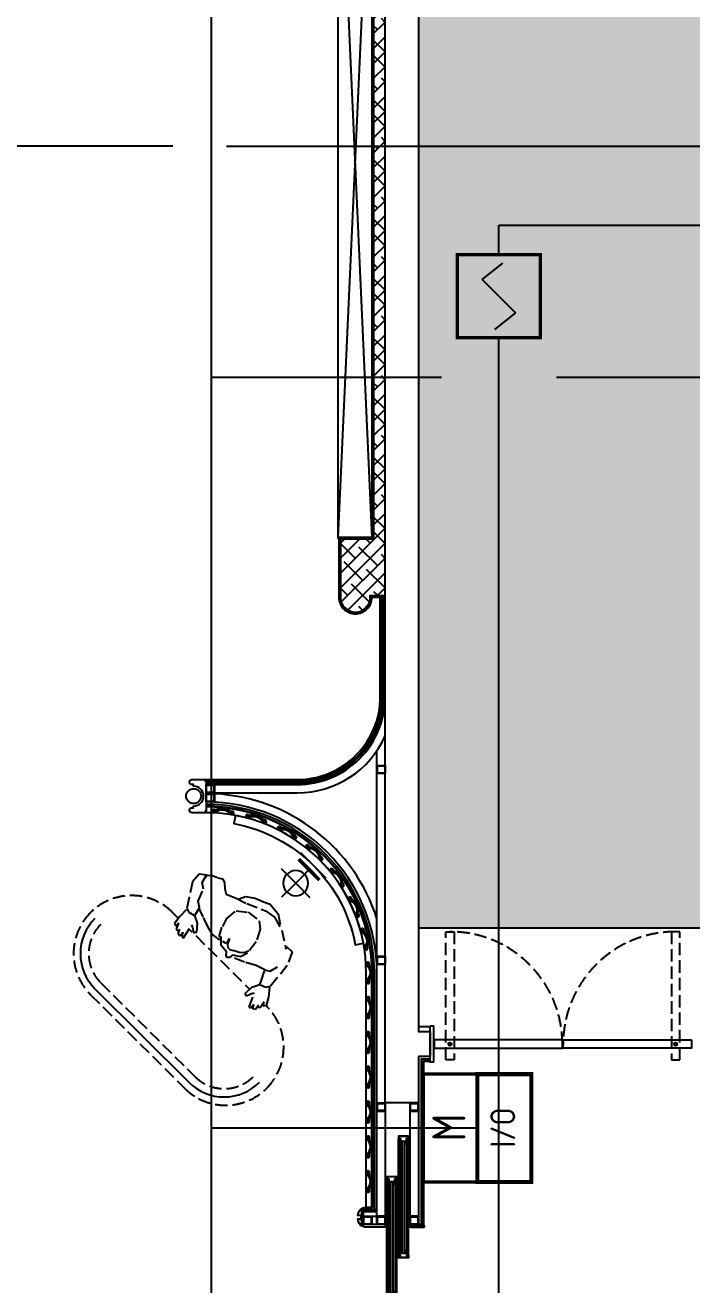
# Model space of a CAD drawing. Extents: x -284868 to 304789, y -137694 to 137894.
# Drawn here: x 198018 to 202035, y -96536 to -88938 of the extents above; entities that cross this region are included whole.
import ezdxf
from ezdxf.enums import TextEntityAlignment as Align

# ---------------------------------------------------------------- set-up
doc = ezdxf.new("R2010")
doc.units = 0
doc.set_wipeout_variables(frame=1)
doc.linetypes.add('DASH', pattern=[0.35, 0.25, -0.1])
doc.layers.get('0').update_dxf_attribs({"linetype": 'CONTINUOUS'})
for name, color, linetype in [('0-墙', 4, 'CONTINUOUS'), ('0-非设计区域', 251, 'CONTINUOUS'), ('E-FIRE-CIRC', 120, 'CONTINUOUS'), ('E-FIRE-EQPM', 3, 'CONTINUOUS'), ('EQUIP-消防', 3, 'CONTINUOUS'), ('P-完成面', 42, 'CONTINUOUS'), ('P-平面家具', 3, 'CONTINUOUS'), ('P-门扇', 6, 'CONTINUOUS'), ('WIRE-消防电源', 2, 'TG_D'), ('WIRE-照明', 130, 'CONTINUOUS')]:
    doc.layers.add(name, color=color, linetype=linetype)
doc.styles.add('_TEL_ATTDEF', font='GBENOR', dxfattribs={"width": 0.8, "height": 3, "bigfont": 'GBCBIG'})
doc.styles.get("Standard").update_dxf_attribs({"font": 'GBENOR', "bigfont": 'GBCBIG'})
doc.styles.add('TG_LINETYPE', font='SIMPLEX', dxfattribs={"width": 0.8, "height": 3, "bigfont": 'HZTXT'})
doc.linetypes.add('FENCELINE2', pattern='A,6.35,-2.54,[132,ltypeshp.shx,S=2.54,R=0,X=-2.54,Y=0],-2.54,25.4', length=36.83)
doc.linetypes.add('TG_D', pattern='A,2,-0.3,["D",TG_LINETYPE,S=0.1,R=0,X=-0.23,Y=-0.15],0', length=2.3)

# ---------------------------------------------------------------- blocks, each defined once
blk = doc.blocks.new('A$C55830984')
at = {"layer": 'P-完成面', "color": 251}
for points in [[(-50, 50), (0, 50), (0, 0), (-50, 0)], [(-47, 47), (-3, 47), (-3, 3), (-47, 3)]]:
    blk.add_lwpolyline(points, close=True, dxfattribs=at)
blk = doc.blocks.new('A$Cdc63680e')
at = {"layer": 'P-完成面', "ltscale": 3}
h = blk.add_hatch(dxfattribs=at)
h.set_pattern_fill('ANSI38', color=250)
h.set_pattern_definition([(45, (-422851.3827, 373884.1253), (-2.24506403, 2.24506403), []), (135, (-422851.3827, 373884.1253), (-6.73519209, 2.24506403), [7.9375, -4.7625])])
edge = h.paths.add_edge_path()
edge.add_arc((-71.2, 0.4), 61.2, 359.64024, 407.86784)
edge.add_arc((-23.8, 53.8), 10.3, 96.60304, 231.5978, ccw=False)
edge.add_arc((-25, 55), 9, 0, 89.65095, ccw=False)
edge.add_line((-16, 55), (-16, 34))
edge.add_line((-16, 34), (-1, 34))
edge.add_line((-1, 34), (-1, -34))
edge.add_line((-1, -34), (-16, -34))
edge.add_line((-16, -34), (-16, -55))
edge.add_arc((-25, -55), 9, 270.34905, 360, ccw=False)
edge.add_arc((-23.8, -53.8), 10.3, 128.4022, 263.39696, ccw=False)
edge.add_arc((-71.2, -0.4), 61.2, 312.13216, 360.35976)
at = {"layer": 'P-完成面'}
blk.add_lwpolyline([(-11, 0, 0.213484), (-30.8, 45), (-30.8, 45, -0.669016), (-25, 65), (-25, 65, -0.414214), (-15, 55), (-15, 35), (0, 35), (0, -35), (-15, -35), (-15, -55, -0.414214), (-25, -65), (-25, -65, -0.669016), (-30.8, -45), (-30.8, -45, 0.213484), (-11, 0, -0.213484)], format="xyb", dxfattribs=at)
at = {"layer": 'P-完成面', "color": 251}
blk.add_lwpolyline([(-10, 0, 0.213595), (-30.1, 45.8, -0.668146), (-24.9, 64, -0.41243), (-16, 55), (-16, 34), (-1, 34), (-1, -34), (-16, -34), (-16, -55, -0.41243), (-24.9, -64, -0.668146), (-30.1, -45.8, 0.213595)], format="xyb", close=True, dxfattribs=at)
blk = doc.blocks.new('A$C05673959')
at = {"color": 6, "linetype": 'DASH', "ltscale": 80, "elevation": 0}
for points in [[(6, 41), (1, 45), (0, 39)], [(10, 25), (1, 45)], [(17, 47), (20, 52), (23, 47)], [(20, 25), (20, 52)], [(30, 25), (39, 45)], [(34, 41), (39, 45), (40, 39)]]:
    blk.add_lwpolyline(points, dxfattribs=at)
for points in [[(5, 15), (5, 0), (35, 0), (35, 15)], [(10, 15), (30, 15), (30, 25), (10, 25)]]:
    blk.add_lwpolyline(points, close=True, dxfattribs=at)
blk = doc.blocks.new('A$C91fbf63e')
at = {"color": 8}
blk.add_wipeout([(0, 0), (-50, 0), (-50, -50), (0, -50)], dxfattribs=at).dxf.layer = 'P-完成面'
at = {"layer": 'P-完成面'}
h = blk.add_hatch(dxfattribs=at)
h.set_pattern_fill('_USER', color=8, scale=3.749611, angle=225, style=0, double=1, pattern_type=0)
h.set_pattern_definition([(135, (1.25, -48.3284), (2.65138, 2.65138), []), (45, (1.25, -48.3284), (2.65138, -2.65138), [])])
h.paths.add_polyline_path([(-2, -48), (-2, -43), (-47, -43), (-47, -48)])
at = {"layer": 'P-完成面', "color": 3, "elevation": 0}
for points in [[(-3, -48), (-2, -48), (-2, -2), (-48, -2), (-48, -48), (-47, -48), (-47, -50), (-50, -50), (-50, 0), (0, 0), (0, -50), (-3, -50), (-3, -48)], [(-47, -43), (-2, -43), (-2, -48), (-47, -48), (-47, -43)]]:
    blk.add_lwpolyline(points, dxfattribs=at)
at = {"layer": 'P-完成面', "color": 8, "elevation": 0}
blk.add_lwpolyline([(-47, -50), (-3, -50)], dxfattribs=at)
at = {"layer": 'P-完成面', "color": 8}
for centre in [(-47, -43, 0), (-2, -43, 0)]:
    blk.add_arc(centre, 0.722, 234.7473, 305.2527, dxfattribs=at)
at = {"layer": 'P-完成面', "color": 8, "extrusion": (0, 0, -1), "xscale": -0.674219491757518, "yscale": 0.674219491757518, "zscale": -0.674219491757518, "rotation": 180}
blk.add_blockref('A$C05673959', (12, -2, 0), dxfattribs=at)
blk = doc.blocks.new('A$C95e0a651')
at = {"color": 251, "ltscale": 3}
for p, q in [((10, -45), (10, -687.5)), ((50, -45), (50, -687.5))]:
    blk.add_line(p, q, dxfattribs=at)
for points in [[(37.5, -45), (50, -45), (50, -15), (60, -15), (60, 0), (0, 0), (0, -15), (10, -15), (10, -45), (22.5, -45), (22.5, -30), (37.5, -30), (37.5, -45)], [(37.5, -687.5), (50, -687.5), (50, -717.5), (60, -717.5), (60, -732.5), (0, -732.5), (0, -717.5), (10, -717.5), (10, -687.5), (22.5, -687.5), (22.5, -702.5), (37.5, -702.5), (37.5, -687.5)]]:
    blk.add_lwpolyline(points)
at = {"color": 8, "ltscale": 3}
for points in [[(0, -717.5), (0, -15)], [(60, -717.5), (60, -15)]]:
    blk.add_lwpolyline(points, dxfattribs=at)
for points in [[(39, -43.5), (48.5, -43.5), (48.5, -13.5), (58.5, -13.5), (58.5, -1.5), (1.5, -1.5), (1.5, -13.5), (11.5, -13.5), (11.5, -43.5), (21, -43.5), (21, -28.5), (39, -28.5)], [(39, -689), (48.5, -689), (48.5, -719), (58.5, -719), (58.5, -731), (1.5, -731), (1.5, -719), (11.5, -719), (11.5, -689), (21, -689), (21, -704), (39, -704)]]:
    blk.add_lwpolyline(points, close=True)
at = {"color": 5}
blk.add_lwpolyline([(26, -30), (34, -30), (36, -32), (36, -700.5), (34, -702.5), (26, -702.5), (24, -700.5), (24, -32)], close=True, dxfattribs=at)
blk = doc.blocks.new('*U406')
for p, q in [((-201.7, 244.1), (-201.7, 29.1)), ((-171.9, 135), (-171.9, 217)), ((-171.9, 135), (-171.9, 53))]:
    blk.add_line(p, q)
blk.add_lwpolyline([(-171.9, 53), (-171.9, 53), (-171.9, 217), (-171.9, 217)], close=True)
at = {"color": 250}
blk.add_wipeout([(0.7, 81.6), (3.9, 85), (7, 88.6), (9.8, 92.4), (12.3, 96.4), (14.6, 100.5), (16.6, 104.8), (18.4, 109.1), (19.9, 113.6), (21.1, 118.2), (22, 122.8), (22.6, 127.5), (23, 132.2), (23, 136.9), (22.7, 141.6), (22.2, 146.2), (21.3, 150.9), (20.2, 155.4), (18.7, 159.9), (17, 164.3), (15.1, 168.6), (12.8, 172.8), (10.3, 176.7), (7.6, 180.6), (4.6, 184.2), (1.4, 187.7), (-2, 190.9), (-5.6, 194), (-9.4, 196.8), (-13.4, 199.3), (-17.5, 201.6), (-21.8, 203.6), (-26.1, 205.4), (-30.6, 206.9), (-35.1, 208.1), (-39.8, 209), (-44.4, 209.6), (-49.1, 209.9), (-53.9, 210), (-58.6, 209.7), (-63.2, 209.2), (-67.9, 208.3), (-72.4, 207.2), (-76.9, 205.7), (-81.3, 204), (-85.6, 202), (-89.7, 199.8), (-93.7, 197.3), (-97.6, 194.6), (-101.2, 191.6), (-104.7, 188.4), (-107.9, 185), (-110.9, 181.4), (-113.7, 177.6), (-116.3, 173.6), (-118.6, 169.5), (-120.6, 165.2), (-122.4, 160.9), (-123.9, 156.4), (-125.1, 151.8), (-126, 147.2), (-126.6, 142.5), (-126.9, 137.8), (-127, 133.1), (-126.7, 128.4), (-126.1, 123.8), (-125.3, 119.1), (-124.1, 114.6), (-122.7, 110.1), (-121, 105.7), (-119, 101.4), (-116.8, 97.2), (-114.3, 93.3), (-111.6, 89.4), (-108.6, 85.8), (-105.4, 82.3), (-102, 79.1), (-98.3, 76), (-94.6, 73.2), (-90.6, 70.7), (-86.5, 68.4), (-82.2, 66.4), (-77.9, 64.6), (-73.4, 63.1), (-68.8, 61.9), (-64.2, 61), (-59.5, 60.4), (-54.8, 60.1), (-50.1, 60), (-45.4, 60.3), (-40.7, 60.8), (-36.1, 61.7), (-31.5, 62.8), (-27, 64.3), (-22.7, 66), (-18.4, 68), (-14.2, 70.2), (-10.2, 72.7), (-6.4, 75.4), (-2.8, 78.4)], dxfattribs=at)
for points in [[(-160.4, 135), (-171.9, 135), (-171.9, 219.2), (-160.4, 219.2)], [(-160.4, 53), (-171.9, 53), (-171.9, 135), (-160.4, 135)]]:
    blk.add_hatch(color=256).paths.add_polyline_path(points)
at = {"color": 251}
for q in [(-52, 255), (-171.9, 135), (67.8, 135), (-52, 15)]:
    blk.add_line((-52, 135), q, dxfattribs=at)
blk.add_lwpolyline([(-171.9, 53), (-160.4, 53), (-160.4, 219.2), (-171.9, 219.2)], close=True)
blk.add_circle((-52, 135), 75)
blk = doc.blocks.new('A$C78095CF1')
at = {"color": 251, "linetype": 'DASH', "ltscale": 300}
blk.add_wipeout([(673.5, 62), (711.7, 103.7), (721.8, 0.2), (735.9, 0), (743.4, 37.4), (750, 2.1), (768.8, 6.5), (774.1, 41.7), (776.1, 25.2), (792.6, 29.6), (797, 68.7), (800.1, 69.3), (804.6, 48.2), (821.3, 62.1), (810.5, 120.9), (788, 184.7), (833.1, 371.8), (823, 470.7), (771.7, 487.9), (776.1, 469.1), (693.3, 573.7), (671.9, 596.9), (586.4, 680.2), (543.3, 699.5), (519.8, 696.4), (496.3, 693.2), (464.6, 692.5), (433, 691.8), (369.3, 674), (338.3, 639.3), (317.1, 634.9), (243.6, 629.8), (218.3, 658.4), (197.7, 696.3), (174.5, 713), (141.6, 706.5), (104, 702.4), (68.6, 688.9), (68, 690.5), (17.7, 673.6), (0, 605.2), (42.7, 425.1), (45.1, 418.1), (26.2, 364.5), (22.7, 354.4), (11.8, 295.5), (28.5, 281.7), (34.5, 302.4), (36.1, 302.6), (40.5, 263.1), (57, 258.6), (59.1, 275.1), (64.3, 240), (83.1, 235.6), (89.7, 266.2), (97.2, 233.4), (111.2, 232.1), (121.4, 337.1), (159.6, 295.4), (175.9, 307.4), (153.8, 365.8), (113.4, 405.1), (119.9, 466.3), (134.1, 450.7), (175.4, 416.3), (214, 383.7), (276.7, 340.5), (339.8, 327.8), (352.3, 325.7), (366.7, 297.7), (418.1, 275), (424.7, 252.9), (437, 240.9), (452.8, 249.4), (457.5, 259.1), (464.1, 258.9), (531.6, 263.7), (559.4, 265.7), (622.8, 275.6), (641.7, 278.5), (657.6, 278.3), (695.6, 277.7), (707.3, 277.5), (719.8, 171.6), (679.3, 132.4), (658.6, 77.6), (657.3, 74)], dxfattribs=at).dxf.layer = 'P-平面家具'
at = {"layer": 'P-平面家具', "color": 251, "linetype": 'DASH', "ltscale": 300}
for p, q in [((69, 690.8), (17.7, 673.6)), ((64.6, 672), (69, 690.8)), ((104, 702.4), (68.6, 688.9)), ((141.5, 704.2), (104, 702.4)), ((141.6, 706.5), (174.5, 713)), ((174.5, 713), (197.7, 696.3)), ((197.7, 696.3), (218.3, 658.4)), ((369.3, 674), (433, 691.8)), ((433, 691.8), (496.3, 693.2)), ((496.3, 693.2), (543.3, 699.5)), ((543.3, 699.5), (586.4, 680.2)), ((17.7, 673.6), (0, 605.2)), ((0, 605.2), (25.1, 500)), ((60.6, 630.3), (66.2, 688.9)), ((88.2, 592.3), (60.6, 630.3)), ((88.2, 592.3), (60.6, 630.3)), ((218.3, 658.4), (243.6, 629.8)), ((243.6, 629.8), (317.1, 634.9)), ((317.1, 634.9), (399.2, 633.7)), ((338.3, 639.3), (369.3, 674)), ((399.2, 633.7), (535.4, 643.3)), ((535.4, 643.3), (610.3, 632.7)), ((586.4, 680.2), (622.5, 663.1)), ((610.3, 632.7), (693.3, 573.7)), ((622.5, 663.1), (674.8, 592.7)), ((91.5, 503), (88.2, 592.3)), ((91.5, 503), (88.2, 592.3)), ((319.5, 481.3), (355.3, 557.4)), ((355.3, 557.4), (432.2, 583.9)), ((432.2, 583.9), (525.4, 564.2)), ((525.4, 564.2), (558.2, 514.6)), ((693.3, 573.7), (776.1, 469.1)), ((25.1, 500), (45.1, 418.1)), ((119.9, 466.3), (91.5, 503)), ((115.3, 430.9), (119.9, 466.3)), ((128.3, 455.5), (119.9, 466.3)), ((168.6, 421.8), (128.3, 455.5)), ((318.5, 419.3), (319.5, 481.3)), ((558.2, 514.6), (568.9, 425.8)), ((776.1, 469.1), (771.7, 487.9)), ((771.7, 487.9), (823, 470.7)), ((823, 470.7), (833.1, 371.8)), ((22.7, 354.4), (11.8, 295.5)), ((45.1, 418.1), (22.7, 354.4)), ((42.7, 425.1), (66.4, 406.7)), ((66.4, 406.7), (106.3, 405)), ((113.4, 405.1), (115.3, 430.9)), ((153.8, 365.8), (113.4, 405.1)), ((175.9, 307.4), (153.8, 365.8)), ((231.3, 371.8), (168.6, 421.8)), ((276.7, 340.5), (214, 383.7)), ((327.9, 345.4), (316.1, 412.8)), ((330.4, 352), (353.3, 319.2)), ((366.7, 297.7), (337.9, 353.6)), ((393.9, 338.7), (396.6, 366)), ((396.6, 366), (400.8, 326.8)), ((529.8, 324.8), (551.2, 348.8)), ((568.9, 425.8), (550.7, 327.8)), ((833.1, 371.8), (808, 266.5)), ((11.8, 295.5), (28.5, 281.7)), ((28.5, 281.7), (35, 312.3)), ((32.9, 302.4), (36.1, 302.4)), ((35, 312.3), (40.5, 263.1)), ((40.5, 263.1), (57, 258.6)), ((57, 258.6), (59.1, 275.1)), ((59.1, 275.1), (64.3, 240)), ((83.1, 235.6), (89.7, 266.2)), ((89.7, 266.2), (97.2, 233.4)), ((111.3, 233.7), (121.4, 337.1)), ((121.4, 337.1), (135.7, 323.2)), ((135.7, 323.2), (159.6, 295.4)), ((159.6, 295.4), (175.9, 307.4)), ((339.8, 327.8), (276.7, 340.5)), ((361, 329.8), (382, 327.1)), ((418.1, 275), (366.7, 297.7)), ((382, 327.1), (393.9, 338.7)), ((400.8, 326.8), (413.1, 305.7)), ((413.1, 305.7), (434.1, 298.3)), ((424.7, 252.9), (418.1, 275)), ((434.1, 298.3), (460, 305)), ((464.1, 272.7), (452.8, 249.4)), ((460, 305), (496.7, 311.3)), ((479, 277.9), (464.1, 272.7)), ((559.4, 265.7), (464.1, 258.9)), ((519, 286.7), (479, 277.9)), ((496.7, 311.3), (529.8, 324.8)), ((550.9, 330), (519, 286.7)), ((641.7, 278.5), (559.4, 265.7)), ((707.3, 277.5), (641.7, 278.5)), ((705, 277.5), (745, 286.3)), ((717.8, 197.5), (707.3, 277.5)), ((745, 286.3), (776.2, 335.1)), ((808, 266.5), (788, 184.7)), ((64.3, 240), (83.1, 235.6)), ((97.2, 233.4), (111.3, 233.7)), ((437, 240.9), (424.7, 252.9)), ((452.8, 249.4), (437, 240.9)), ((719.8, 171.6), (717.8, 197.5)), ((766.7, 173.3), (726.8, 171.5)), ((790.4, 191.7), (766.7, 173.3)), ((788, 184.7), (810.5, 120.9)), ((657.3, 74), (679.3, 132.4)), ((697.4, 89.8), (673.5, 62)), ((679.3, 132.4), (719.8, 171.6)), ((711.7, 103.7), (697.4, 89.8)), ((721.8, 0.2), (711.7, 103.7)), ((810.5, 120.9), (821.3, 62.1)), ((673.5, 62), (657.3, 74)), ((735.9, 0), (721.8, 0.2)), ((743.4, 32.8), (735.9, 0)), ((750, 2.1), (743.4, 32.8)), ((768.8, 6.5), (750, 2.1)), ((774.1, 41.7), (768.8, 6.5)), ((776.1, 25.2), (774.1, 41.7)), ((792.6, 29.6), (776.1, 25.2)), ((798.1, 78.9), (792.6, 29.6)), ((800.2, 69), (797, 69)), ((804.6, 48.2), (798.1, 78.9)), ((821.3, 62.1), (804.6, 48.2))]:
    blk.add_line(p, q, dxfattribs=at)
blk = doc.blocks.new('$equip$00002649')
for p, q in [((-0.5, 0.5), (-0.5, -0.5)), ((0.5, 0.5), (-0.5, 0.5)), ((0.5, -0.5), (0.5, 0.5)), ((-0.2, 0.2), (0.05, 0.4)), ((0, 0), (-0.2, 0.2)), ((0, 0), (0.2, -0.2)), ((0.2, -0.2), (-0.05, -0.4)), ((-0.5, -0.5), (0.5, -0.5))]:
    blk.add_line(p, q)
at = {"const_width": 0.04}
blk.add_lwpolyline([(-0.5, 0.5), (0.5, 0.5), (0.5, -0.5), (-0.5, -0.5), (-0.5, 0.5), (0.5, 0.5)], dxfattribs=at)
for p in [(0, 0.5), (-0.5, 0), (0.5, 0), (0, -0.5)]:
    blk.add_point(p)
at = {"color": 7, "flags": 1}
for tag, height, p in [('A', 0.00002, (0, 0)), ('B', 0.4, (0.762, -0.208))]:
    blk.add_attdef(tag, text='', height=height, dxfattribs=at).set_placement(p, align=Align.MIDDLE_CENTER)
blk = doc.blocks.new('A$Ca154d7f9')
at = {"layer": 'E-FIRE-CIRC', "linetype": 'Continuous'}
for p, q in [((-3356.5, 3221), (2637.3, 3221)), ((-1715.8, 2565.5), (-1715.8, 2744.6)), ((-1715.8, 2744.6), (195.5, 2744.6)), ((-1715.8, -6171), (-1715.8, 2065.5))]:
    blk.add_line(p, q, dxfattribs=at)
at = {"layer": 'WIRE-消防电源', "ltscale": 1000}
for p, q in [((-2060.1, 1824.7), (-3449.2, 1824.7)), ((328.4, 1824.7), (-1367.1, 1824.7))]:
    blk.add_line(p, q, dxfattribs=at)
at = {"layer": 'E-FIRE-EQPM', "xscale": 500, "yscale": 500, "zscale": 500}
blk.add_blockref('$equip$00002649', (-1715.8, 2315.5), dxfattribs=at)
blk = doc.blocks.new('$equip$00002777')
for p, q in [((0.65, 0.65), (-0.65, 0.65)), ((-0.65, 0.65), (-0.65, 0)), ((0.65, 0), (0.65, 0.65)), ((-0.65, 0), (0.65, 0))]:
    blk.add_line(p, q)
at = {"const_width": 0.04}
blk.add_lwpolyline([(-0.65, 0.65), (-0.65, 0), (0.65, 0), (0.65, 0.65), (-0.65, 0.65), (-0.65, 0)], dxfattribs=at)
for p in [(0, 0.65), (-0.65, 0.325), (0.65, 0.325), (0, 0)]:
    blk.add_point(p)
at = {"color": 7}
blk.add_attdef('$TEXT$', text='', height=0.4, dxfattribs=at).set_placement((0.006, 0.343), align=Align.MIDDLE_CENTER)
at = {"color": 7, "flags": 1}
for tag, p in [('B', (0.905, 0.246)), ('A', (0, 0))]:
    blk.add_attdef(tag, text='', height=0.4, dxfattribs=at).set_placement(p, align=Align.MIDDLE_CENTER)
blk = doc.blocks.new('$equip$00002773')
for p, q in [((0.65, 0.65), (-0.65, 0.65)), ((-0.65, 0.65), (-0.65, 0)), ((0.65, 0), (0.65, 0.65)), ((-0.65, 0), (0.65, 0))]:
    blk.add_line(p, q)
at = {"const_width": 0.05}
blk.add_lwpolyline([(-0.65, 0.65), (-0.65, 0), (0.65, 0), (0.65, 0.65), (-0.65, 0.65), (-0.65, 0)], dxfattribs=at)
for p in [(0, 0.65), (-0.65, 0.325), (0.65, 0.325), (0, 0)]:
    blk.add_point(p)
at = {"color": 7}
blk.add_attdef('$TEXT$', text='', height=0.3, dxfattribs=at).set_placement((0.006, 0.343), align=Align.MIDDLE_CENTER)
at = {"color": 7, "flags": 1}
for tag, height, p in [('B', 0.4, (0.905, 0.246)), ('A', 0.00002, (0, 0))]:
    blk.add_attdef(tag, text='', height=height, dxfattribs=at).set_placement(p, align=Align.MIDDLE_CENTER)

msp = doc.modelspace()

# ---------------------------------------------------------------- hatches: boundary and pattern name
at = {"layer": '0-非设计区域', "ltscale": 3}
h = msp.add_hatch(dxfattribs=at)
h.set_pattern_fill('ANGLE', color=256, scale=100)
h.set_pattern_definition([(0, (-222963.06, 278012.8), (0, 698.5), [508, -190.5]), (90, (-222963.06, 278012.8), (-698.5, 4e-14), [508, -190.5])])
h.paths.add_polyline_path([(202687.8, -67385.8), (202687.8, -75488.5), (200387.8, -75488.5), (200387.8, -94382), (202187.8, -94382), (202187.8, -95588.5), (211787.8, -95588.5), (211787.8, -99388.5), (208237.8, -99388.5), (208237.8, -99688.5), (202187.8, -99688.5), (202187.8, -103688.5), (211187.8, -103688.5), (211187.8, -106368.5), (216487.8, -106368.5), (216487.8, -117135.8), (217337.8, -117135.8), (217337.8, -118589), (228338.2, -118589), (228338.2, -65088), (217337.8, -65088), (217337.8, -67385.8), (215837.8, -67385.8), (215837.8, -65088.5), (203337.8, -65088.5), (203337.8, -67385.8)])
at = {"layer": 'P-完成面', "ltscale": 3}
h = msp.add_hatch(dxfattribs=at)
h.set_pattern_fill('ANSI38', color=250, scale=20)
h.set_pattern_definition([(45, (-222963.06, 278012.77), (-44.9012806, 44.9012806), []), (135, (-222963.06, 278012.77), (-134.703842, 44.9012806), [158.75, -95.25])])
h.paths.add_polyline_path([(200187.8, -84598.5), (199057.8, -84598.5, 1), (199057.8, -84678.5), (199217.8, -84678.5), (199217.8, -84748.5), (199407.8, -84748.5, -0.414214), (199537.8, -84878.5), (199537.8, -85798.5, -0.414214), (199407.8, -85928.5), (199217.8, -85928.5), (199217.8, -85998.5), (199057.8, -85998.5, 1), (199057.8, -86078.5), (199657.8, -86078.5, -0.414214), (200167.8, -86588.5), (200167.8, -87198.5), (200097.2, -87198.5, 0.447214), (200007.8, -87098.5, 0.414214), (199917.8, -87188.5), (199917.8, -87538.5), (200117.8, -87538.5), (200117.8, -92038.5), (199917.8, -92038.5), (199917.8, -92388.5, 0.414214), (200007.8, -92478.5, 0.447214), (200097.2, -92378.5), (200187.8, -92378.5)])

# ---------------------------------------------------------------- linework, layer by layer
at = {"layer": '0-墙', "ltscale": 3}
msp.add_lwpolyline([(200387.8, -95158.5), (200387.8, -95438.5), (200187.8, -95438.5), (200187.8, -75288.5), (200637.8, -75288.5), (200637.8, -75488.5), (200387.8, -75488.5), (200387.8, -95008.5), (200457.8, -95008.5), (200457.8, -95158.5), (200387.8, -95158.5)], dxfattribs=at)
at = {"layer": '0-非设计区域', "ltscale": 3}
msp.add_lwpolyline([(228338.2, -118589), (228338.2, -65088), (217337.8, -65088), (217337.8, -67385.8), (215837.8, -67385.8), (215837.8, -65088.5), (203337.8, -65088.5), (203337.8, -67385.8), (202687.8, -67385.8), (202687.8, -75488.5), (200387.8, -75488.5), (200387.8, -94382), (202187.8, -94382), (202187.8, -95588.5), (211787.8, -95588.5), (211787.8, -99388.5)], dxfattribs=at)
at = {"layer": 'E-FIRE-CIRC'}
msp.add_lwpolyline([(198907.9, -89667.5), (196029.3, -89667.5), (195646.8, -92406.4)], dxfattribs=at)
at = {"layer": 'P-完成面', "color": 6, "ltscale": 3}
for p, q in [((199904.8, -92028.5), (200107.8, -87548.5)), ((199904.8, -87548.5), (200107.8, -92028.5))]:
    msp.add_line(p, q, dxfattribs=at)
at = {"layer": 'P-完成面', "color": 251, "ltscale": 3}
msp.add_line((200137.8, -94653.5), (200137.8, -93314), dxfattribs=at)
at = {"layer": 'P-完成面', "color": 251}
for p, q in [((199157.8, -93568.5), (199157.8, -93573.5)), ((200044, -96079.1), (200044, -96177.9)), ((200056, -96081.7), (200044, -96081.7)), ((200056, -96093.7), (200137.8, -96093.7)), ((200056, -96172.1), (200044, -96172.1))]:
    msp.add_line(p, q, dxfattribs=at)
at = {"layer": 'P-完成面'}
msp.add_line((200387.8, -94978.5), (200457.8, -94978.5), dxfattribs=at)
at = {"layer": 'P-完成面', "ltscale": 3}
for points in [[(200107.8, -87548.5), (200107.8, -92028.5), (199904.8, -92028.5), (199904.8, -92033.5), (199907.8, -92033.5), (199907.8, -92388.5, 0.414214), (200007.8, -92488.5), (200007.8, -92488.5, 0.414214), (200107.8, -92388.5), (200187.8, -92388.5)], [(199107.8, -93498.5), (199107.8, -93488.5), (199657.8, -93488.5, 0.414214), (200157.8, -92988.5), (200157.8, -92388.5)], [(199107.8, -93498.5), (199657.8, -93498.5, 0.414214), (200167.8, -92988.5), (200167.8, -92388.5)]]:
    msp.add_lwpolyline(points, format="xyb", dxfattribs=at)
at = {"layer": 'P-完成面', "color": 6, "ltscale": 3}
msp.add_lwpolyline([(199904.8, -92028.5), (199904.8, -87548.5)], dxfattribs=at)
at = {"layer": 'P-完成面', "color": 251, "ltscale": 3}
for points in [[(200117.8, -87538.5), (200117.8, -92038.5), (199917.8, -92038.5), (199917.8, -92388.5, 0.414214), (200007.8, -92478.5, 0.447214), (200097.2, -92378.5), (200187.8, -92378.5)], [(199107.8, -93508.5), (199657.8, -93508.5, 0.414214), (200177.8, -92988.5), (200177.8, -92388.5)], [(199107.8, -93518.5), (199657.8, -93518.5, 0.414214), (200187.8, -92988.5), (200187.8, -92388.5)], [(199107.8, -93568.5), (199657.8, -93568.5, 0.296379), (200187.8, -93224.1, 0.296379)]]:
    msp.add_lwpolyline(points, format="xyb", dxfattribs=at)
at = {"layer": 'P-完成面'}
msp.add_lwpolyline([(199102.8, -93688.5), (199022.8, -93688.5, -0.414214), (199007.8, -93673.5), (199007.8, -93673.5, -0.414214), (199022.8, -93658.5), (199032.8, -93658.5, -1), (199032.8, -93648.5, 1), (199032.8, -93528.5, -1), (199032.8, -93518.5), (199022.8, -93518.5, -0.414214), (199007.8, -93503.5), (199007.8, -93503.5, -0.414214), (199022.8, -93488.5), (199102.8, -93488.5), (199102.8, -93498.5), (199107.8, -93498.5), (199107.8, -93678.5), (199102.8, -93678.5)], format="xyb", close=True, dxfattribs=at)
at = {"layer": 'P-完成面', "color": 251}
for points in [[(200137.8, -94328.7, 0.31455), (199157.8, -93574.6)], [(200137.8, -96069.7), (200137.8, -94653.5, 0.414214), (199107.8, -93623.5, 0.414214)], [(200122.8, -96081.7), (200122.8, -94653.5, 0.414214), (199107.8, -93638.5, 0.414214)], [(200110.8, -96069.7), (200110.8, -94653.5, 0.414214), (199107.8, -93650.5)], [(200186.6, -96172.1), (200186.6, -96187.3), (200072.8, -96187.3, -0.407029), (200024, -96139.7), (200044, -96139.7), (200044, -96117.3), (200024, -96117.3, -0.407029), (200072.8, -96069.7), (200110.8, -96069.7)]]:
    msp.add_lwpolyline(points, format="xyb", dxfattribs=at)
at = {"layer": 'P-完成面'}
for points in [[(200107.8, -96068.5), (200107.8, -94653.5, 0.414214), (199107.8, -93653.5)], [(199285.3, -93704.9), (199276.1, -93754.1, -0.309555), (200007.2, -94485.2), (200056.3, -94476, 0.309555), (199285.3, -93704.9, 0)], [(200187.8, -96172.1), (200187.8, -96188.5), (200072.8, -96188.5, -0.414214), (200022.8, -96138.5), (200022.8, -96138.5), (200042.8, -96138.5), (200042.8, -96118.5), (200022.8, -96118.5), (200022.8, -96118.5, -0.414214), (200072.8, -96068.5), (200107.8, -96068.5)]]:
    msp.add_lwpolyline(points, format="xyb", dxfattribs=at)
at = {"layer": 'P-完成面', "color": 8}
msp.add_lwpolyline([(200072.8, -96068.5), (200072.8, -94653.5, 0.414214), (199107.8, -93688.5), (199107.8, -93688.5), (199107.8, -93678.5)], format="xyb", dxfattribs=at)
at = {"layer": 'P-完成面'}
msp.add_lwpolyline([(200457.8, -94973.5), (200477.8, -94973.5), (200477.8, -95193.5), (200457.8, -95193.5)], close=True, dxfattribs=at)
at = {"layer": 'P-完成面', "color": 251}
for points in [[(200457.8, -95175.3), (200404.6, -95175.3), (200404.6, -96179.7)], [(200457.8, -95187.3), (200416.6, -95187.3), (200416.6, -96178.5)], [(200137.8, -96172.1), (200056, -96172.1), (200056, -96081.7), (200137.8, -96081.7)]]:
    msp.add_lwpolyline(points, dxfattribs=at)
at = {"layer": 'P-完成面'}
for points in [[(200457.8, -95188.5), (200417.8, -95188.5), (200417.8, -96178.5)], [(200404.6, -96178.5), (200422.8, -96178.5), (200422.8, -96188.5), (200337.8, -96188.5), (200337.8, -96172.1)], [(200404.6, -96179.7), (200421.6, -96179.7), (200421.6, -96187.3), (200339, -96187.3), (200339, -96172.1)]]:
    msp.add_lwpolyline(points, dxfattribs=at)
at = {"layer": 'P-完成面', "color": 251}
for points in [[(200137.8, -95488.5), (200187.8, -95488.5), (200187.8, -96122.1), (200137.8, -96122.1)], [(200337.8, -95488.5), (200387.8, -95488.5), (200387.8, -96122.1), (200337.8, -96122.1)], [(200106, -96122.1), (200137.8, -96122.1), (200137.8, -96172.1), (200106, -96172.1)], [(200404.6, -96172.1), (200339, -96172.1), (200339, -96179.7), (200404.6, -96179.7)], [(200421.6, -96179.7), (200339, -96179.7), (200339, -96187.3), (200421.6, -96187.3)]]:
    msp.add_lwpolyline(points, close=True, dxfattribs=at)
at = {"layer": 'P-完成面'}
msp.add_circle((199032.8, -93588.5), 45, dxfattribs=at)
at = {"layer": 'P-门扇', "color": 251}
for p, q in [((200565.8, -95083.5), (200589.8, -95083.5)), ((200577.8, -95071.5), (200577.8, -95095.5)), ((201949.8, -95083.5), (201925.8, -95083.5)), ((201937.8, -95071.5), (201937.8, -95095.5))]:
    msp.add_line(p, q, dxfattribs=at)
at = {"layer": 'P-门扇', "color": 251, "linetype": 'DASH', "ltscale": 300}
for points in [[(200552.8, -95178.5), (200552.8, -94406), (200602.8, -94406), (200602.8, -95178.5)], [(201962.8, -95178.5), (201962.8, -94406), (201912.8, -94406), (201912.8, -95178.5)]]:
    msp.add_lwpolyline(points, close=True, dxfattribs=at)
at = {"layer": 'P-门扇'}
for points in [[(200482.8, -95058.5), (200482.8, -95108.5), (201255.3, -95108.5), (201255.3, -95058.5)], [(202032.8, -95058.5), (202032.8, -95108.5), (201260.3, -95108.5), (201260.3, -95058.5)]]:
    msp.add_lwpolyline(points, close=True, dxfattribs=at)
at = {"layer": 'P-门扇', "color": 251}
for centre in [(200577.8, -95083.5), (201937.8, -95083.5)]:
    msp.add_circle(centre, 10, dxfattribs=at)
at = {"layer": 'P-门扇', "color": 251, "linetype": 'DASH', "ltscale": 300}
for centre, start, end in [((200577.8, -95083.5), 0, 90), ((201937.8, -95083.5), 90, 180)]:
    msp.add_arc(centre, 677.5, start, end, dxfattribs=at)
at = {"layer": 'WIRE-消防电源', "ltscale": 1000}
msp.add_lwpolyline([(200742.8, -95590.2), (199138.6, -95590.2)], dxfattribs=at)

# ---------------------------------------------------------------- block references
at = {"layer": 'EQUIP-消防'}
ref = msp.add_blockref('$equip$00002777', (200742.8, -95590.2), dxfattribs=dict(at, xscale=500, yscale=500, zscale=500, rotation=90))
ref.add_attrib('$TEXT$', 'M', dxfattribs={"layer": '0', "color": 7, "height": 200, "rotation": 90, "style": '_TEL_ATTDEF'}).set_placement((200571.3, -95587.1), align=Align.MIDDLE_CENTER)
at = {"layer": 'EQUIP-消防', "xscale": 499.9999999999999, "yscale": 499.9999999999999, "zscale": 499.9999999999999, "rotation": 89.99999999999999}
msp.add_blockref('$equip$00002773', (201067.8, -95590.2), dxfattribs=at).add_auto_attribs({'$TEXT$': 'I/O'})
at = {"layer": 'P-完成面', "color": 1, "ltscale": 3}
for p in [(200187.8, -93452.7), (199157.8, -93568.5), (199157.8, -93623.5), (200187.8, -94604.5), (200187.8, -95488.5), (200387.8, -95488.5), (200106, -96172.1), (200187.8, -96172.1), (200387.8, -96172.1)]:
    msp.add_blockref('A$C55830984', p, dxfattribs=at)
at = {"layer": 'P-完成面', "color": 1, "ltscale": 3, "xscale": -1}
for p, rotation in [((199212.4, -93659.6), 263.990143631382), ((199416.8, -93703), 251.9901436313806), ((199607.6, -93788.1), 239.9901436313806), ((199776.6, -93910.9), 227.9901436313807), ((199916.4, -94066.2), 215.9901436313807), ((200020.8, -94247.1), 203.9901436313808), ((200085.4, -94445.9), 191.9901436313808), ((200107.5, -94653.6), 180.4965831798653), ((200107.8, -94863.6), 180), ((200107.8, -95073.6), 180), ((200107.8, -95283.6), 180), ((200107.8, -95493.6), 180), ((200107.8, -95703.6), 180), ((200107.8, -95913.6), 180)]:
    msp.add_blockref('A$Cdc63680e', p, dxfattribs=dict(at, rotation=rotation))
at = {"layer": 'P-门扇'}
for p in [(200267.8, -95640), (200197.8, -95884)]:
    msp.add_blockref('A$C95e0a651', p, dxfattribs=at)

# ---------------------------------------------------------------- next in the draw order: block references
at = {"layer": 'P-完成面', "ltscale": 3, "xscale": 0.2000203023842177, "yscale": 0.2000203023842177, "zscale": 0.2000203023842177}
msp.add_blockref('A$C91fbf63e', (200137.8, -92378.5), dxfattribs=at)
at = {"layer": 'P-平面家具', "linetype": 'DASH', "ltscale": 300, "xscale": -1.008957704772744, "yscale": 1.008957704772744, "zscale": 1.008957704772744, "rotation": 45.00091616799906}
msp.add_blockref('*U406', (199707.2, -94246.7), dxfattribs=at)

# ---------------------------------------------------------------- next in the draw order: linework, layer by layer
at = {"layer": 'P-平面家具', "linetype": 'DASH', "ltscale": 300}
msp.add_lwpolyline([(198411.2, -94291.1), (198411.2, -94291.1, 0.414214), (198412.1, -94786.1), (198978.8, -95350.8, 0.414214), (199473.7, -95349.9), (199473.7, -95349.9, 0.414214), (199472.8, -94854.9), (198906.2, -94290.2, 0.414214)], format="xyb", close=True, dxfattribs=at)

# ---------------------------------------------------------------- next in the draw order: block references
at = {"layer": 'P-平面家具', "linetype": 'DASH', "ltscale": 300, "xscale": 0.8800000001215574, "yscale": 0.8800000001215574, "zscale": 0.8800000001215574, "rotation": 334.2027609682958}
msp.add_blockref('A$C78095CF1', (198795, -94585.7), dxfattribs=at)

# ---------------------------------------------------------------- next in the draw order: linework, layer by layer
at = {"layer": 'P-平面家具', "color": 6, "linetype": 'FENCELINE2', "ltscale": 3}
msp.add_lwpolyline([(198437.7, -94326.4, 0.414214), (198438.4, -94750.7), (199005.1, -95315.4, 0.414214), (199429.4, -95314.6, 0.414214)], format="xyb", dxfattribs=at)
at = {"layer": 'P-平面家具', "color": 251, "linetype": 'DASH', "ltscale": 300}
msp.add_lwpolyline([(198473.1, -94361.7, 0.414214), (198473.7, -94715.3), (199040.4, -95279.9, 0.414214), (199394, -95279.3)], format="xyb", dxfattribs=at)
at = {"layer": 'WIRE-消防电源', "ltscale": 1000}
msp.add_lwpolyline([(199138.6, -85340.7), (199138.6, -102138.5)], dxfattribs=at)

# ---------------------------------------------------------------- next in the draw order: block references
at = {"layer": 'WIRE-照明'}
msp.add_blockref('A$Ca154d7f9', (202587.8, -92888.5), dxfattribs=at)

doc.saveas('drawing.dxf')
